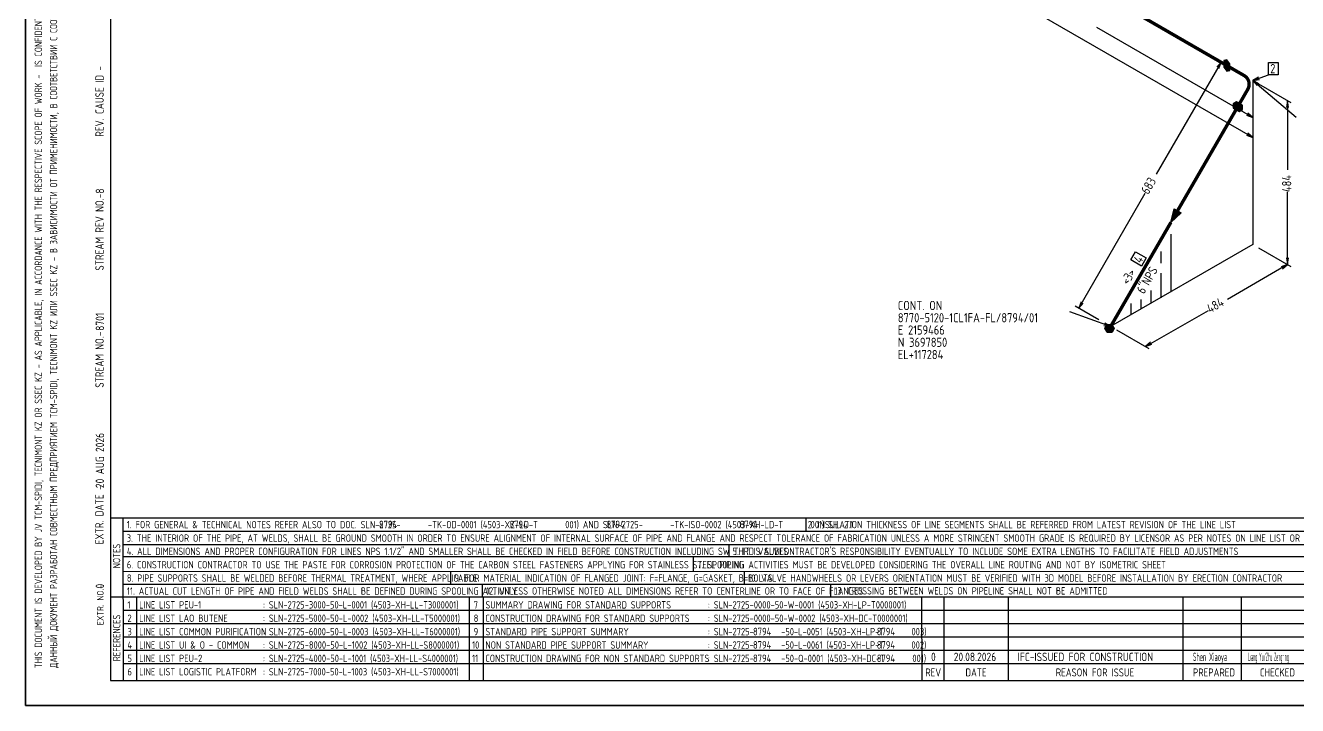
# Model space of a CAD drawing. Extents: x 0 to 594, y 0 to 420.
# Drawn here: x 0 to 380.3, y 0 to 203.3 of the extents above; entities that cross this region are included whole.
import ezdxf

# ---------------------------------------------------------------- set-up
doc = ezdxf.new("R2010")
doc.units = 0
doc.header["$MEASUREMENT"] = 0
doc.linetypes.add('BORDER_2012_SLN$0$8001.Solid', pattern=[0])
for name, color, linetype, lineweight in [('BORDER_2012_SLN$0$BG_01', 7, 'BORDER_2012_SLN$0$8001.Solid', 25), ('BORDER_2012_SLN$0$BG_02', 7, 'BORDER_2012_SLN$0$8001.Solid', 25), ('BORDER_2012_SLN$0$BG_Level_1', 7, 'BORDER_2012_SLN$0$8001.Solid', 25), ('BORDER_2012_SLN$0$Level_1', 7, 'BORDER_2012_SLN$0$8001.Solid', 25), ('BORDER_2012_SLN$0$Level_18', 7, 'BORDER_2012_SLN$0$8001.Solid', 25)]:
    doc.layers.add(name, color=color, linetype=linetype, lineweight=lineweight)
doc.layers.add('GT_1', color=7, linetype='Continuous')
doc.styles.add('BORDER_2012_SLN$0$GOST type A', font='GOST type A')
doc.styles.add('HTX1', font='')
doc.styles.get('HTX1').set_extended_font_data('GOST type A')

# ---------------------------------------------------------------- blocks, each defined once
blk = doc.blocks.new('BORDER_2012_SLN')
at = {"layer": 'BORDER_2012_SLN$0$BG_Level_1', "color": 7, "lineweight": -3}
for p, q in [((402.7, 56), (25.4, 56)), ((29.11, 56), (29.22, 7.5)), ((233.25, 56), (233.24, 52)), ((402.7, 52), (29.1, 52)), ((402.7, 47.99), (29.16, 48.01)), ((210.22, 48), (210.22, 44.42)), ((402.7, 44.41), (29.17, 44.42)), ((199.61, 44.42), (199.61, 40.02)), ((402.7, 39.96), (29.15, 40.07)), ((127.1, 40.04), (127.1, 36.23)), ((214.87, 40.02), (214.87, 36.23)), ((136.5, 36.23), (136.5, 32.43)), ((240.64, 36.23), (240.64, 32.43)), ((33.22, 32.43), (33.22, 7.59)), ((132.63, 32.43), (132.63, 7.6)), ((136.8, 32.43), (136.8, 7.59))]:
    blk.add_line(p, q, dxfattribs=at)
at = {"layer": 'BORDER_2012_SLN$0$Level_1', "color": 7, "lineweight": -3}
for p, q in [((25.4, 412.5), (25.4, 7.5)), ((402.7, 36.23), (29.15, 36.23)), ((402.7, 32.43), (25.4, 32.43)), ((267.9, 32.43), (267.91, 7.5)), ((274.59, 7.5), (274.59, 32.43)), ((293.91, 7.5), (293.91, 32.43)), ((346.11, 7.5), (346.11, 32.43)), ((363.55, 7.5), (363.55, 32.43)), ((402.7, 28.43), (29.17, 28.43)), ((402.7, 24.43), (29.18, 24.43)), ((402.7, 20.43), (29.19, 20.43)), ((402.7, 16.43), (29.2, 16.43)), ((402.7, 12.43), (29.2, 12.43)), ((25.4, 7.5), (588.6, 7.5))]:
    blk.add_line(p, q, dxfattribs=at)
at = {"layer": 'BORDER_2012_SLN$0$Level_18', "color": 7, "lineweight": -3, "flags": 128}
blk.add_lwpolyline([(0, 0), (0, 420), (594, 420), (594, 0)], close=True, dxfattribs=at)
at = {"color": 7, "char_height": 2.2, "attachment_point": 1, "style": 'BORDER_2012_SLN$0$GOST type A'}
for s, insert in [('{\\l\\fGOST type A|b0|i0;\\T1;1}', (30.5, 31.2)), ('{\\l\\fGOST type A|b0|i0;\\T1;: SLN-2725-3000-50-L-0001 (4503-XH-LL-T3000001)}', (71, 31.2)), ('{\\l\\fGOST type A|b0|i0;\\T1;7}', (134, 31.2)), ('{\\l\\fGOST type A|b0|i0;\\T1;SUMMARY DRAWING FOR STANDARD SUPPORTS}', (137.5, 31.2)), ('{\\l\\fGOST type A|b0|i0;\\T1;: SLN-2725-0000-50-W-0001 (4503-XH-LP-T0000001)}', (204, 31.2)), ('{\\l\\fGOST type A|b0|i0;\\T1;2}', (30.5, 27.2)), ('{\\l\\fGOST type A|b0|i0;\\T1;LINE LIST LAO BUTENE}', (34, 27.2)), ('{\\l\\fGOST type A|b0|i0;\\T1;: SLN-2725-5000-50-L-0002 (4503-XH-LL-T5000001)}', (71, 27.2)), ('{\\l\\fGOST type A|b0|i0;\\T1;8}', (134, 27.2)), ('{\\l\\fGOST type A|b0|i0;\\T1;CONSTRUCTION DRAWING FOR STANDARD SUPPORTS}', (137.5, 27.2)), ('{\\l\\fGOST type A|b0|i0;\\T1;: SLN-2725-0000-50-W-0002 (4503-XH-DC-T0000001)}', (204, 27.2)), ('{\\l\\fGOST type A|b0|i0;\\T1;3}', (30.5, 23.2)), ('{\\l\\fGOST type A|b0|i0;\\T1;LINE LIST COMMON PURIFICATION}', (34, 23.2)), ('{\\l\\fGOST type A|b0|i0;\\T1;: SLN-2725-6000-50-L-0003 (4503-XH-LL-T6000001)}', (71, 23.2)), ('{\\l\\fGOST type A|b0|i0;\\T1;9}', (134, 23.2)), ('{\\C256;STANDARD PIPE SUPPORT SUMMARY}', (137.5, 23.2)), ('{\\fGOST type A|b0|i0|c0|p34;: SLN-2725-       -50-L-0051 (4503-XH-LP-T       003)}', (204, 23.2)), ('{\\l\\fGOST type A|b0|i0;\\T1;4}', (30.5, 19.2)), ('{\\l\\fGOST type A|b0|i0;\\T1;LINE LIST UI & O - COMMON}', (34, 19.2)), ('{\\l\\fGOST type A|b0|i0;\\T1;: SLN-2725-8000-50-L-1002 (4503-XH-LL-S8000001)}', (71, 19.2)), ('{\\l\\fGOST type A|b0|i0;\\T1;10}', (133.5, 19.2)), ('{\\l\\fGOST type A|b0|i0;\\T1;NON STANDARD PIPE SUPPORT SUMMARY}', (137.5, 19.2)), ('{\\fGOST type A|b0|i0|c0|p34;: SLN-2725-       -50-L-0061 (4503-XH-LP-T       002)}', (204, 19.2)), ('{\\l\\fGOST type A|b0|i0;\\T1;: SLN-2725-4000-50-L-1001 (4503-XH-LL-S4000001)}', (71, 15.2)), ('{\\fGOST type A|b0|i0|c0|p34;: SLN-2725-       -50-Q-0001 (4503-XH-DC-T       001)}', (204, 15.2)), ('{\\l\\fGOST type A|b0|i0;\\T1;5}', (30.5, 15.2)), ('{\\l\\fGOST type A|b0|i0;\\T1;LINE LIST PEU-2}', (34, 15.2)), ('{\\l\\fGOST type A|b0|i0;\\T1;: SLN-2725-7000-50-L-1003 (4503-XH-LL-S7000001)}', (71, 11.2)), ('{\\l\\fGOST type A|b0|i0;\\T1;11}', (133.5, 15.2)), ('{\\C256;CONSTRUCTION DRAWING FOR NON STANDARD SUPPORTS}', (137.5, 15.2)), ('{\\l\\fGOST type A|b0|i0;\\T1;6}', (30.5, 11.2)), ('{\\l\\fGOST type A|b0|i0;\\T1;LINE LIST LOGISTIC PLATFORM}', (34, 11.2))]:
    blk.add_mtext(s, dxfattribs=dict(at, insert=insert))
at = {"layer": 'BORDER_2012_SLN$0$BG_01', "color": 7, "attachment_point": 1, "rotation": 90, "style": 'BORDER_2012_SLN$0$GOST type A'}
for s, insert, char_height in [('{\\fGOST type A|b0|i0|c134|p34;\\W1.01;ДАННЫЙ ДОКУМЕНТ РАЗРАБОТАН СОВМЕСТНЫМ ПРЕДПРИЯТИЕМ \\fGOST type A|b0|i0|c0|p34;TCM-SPIDI, TECNIMONT KZ \\fGOST type A|b0|i0|c134|p34;ИЛИ \\fGOST type A|b0|i0|c0|p34;SSEC KZ - \\fGOST type A|b0|i0|c134|p34;В ЗАВИСИМОСТИ ОТ ПРИМЕНИМОСТИ\\fGOST type A|b0|i0|c0|p34;, \\fGOST type A|b0|i0|c134|p34;В СООТВЕТСТВИИ С СООТВЕТСТВУЮЩЕЙ ОБЛАСТЬЮ РАБОТ\\fGOST type A|b0|i0|c0|p34;. \\fGOST type A|b0|i0|c134|p34;ЯВЛЯЕТСЯ КОНФИДЕНЦИАЛЬНЫМ И НЕ МОЖЕТ БЫТЬ ИСПОЛЬЗОВАН ДРУГИМИ ЛИЦАМИ ДЛЯ КАКИХ\\fGOST type A|b0|i0|c0|p34;-\\fGOST type A|b0|i0|c134|p34;ЛИБО ЦЕЛЕЙ\\fGOST type A|b0|i0|c0|p34;, \\fGOST type A|b0|i0|c134|p34;КРОМЕ ПРОЕКТА \\fGOST type A|b0|i0|c0|p34;SILLENO.}', (7.3, 11.21), 2.2), ('{\\l\\fGOST type A|b0|i0;\\T1;EXTR. DATE -}', (20.86, 48.18), 2.5), ('{\\l\\fGOST type A|b0|i0;\\T1;EXTR. NO.-}', (21.36, 24.02), 2)]:
    blk.add_mtext(s, dxfattribs=dict(at, insert=insert, char_height=char_height))
at = {"layer": 'BORDER_2012_SLN$0$BG_01', "color": 7, "insert": (2.76, 11.2), "char_height": 2.2, "attachment_point": 1, "rotation": 90, "line_spacing_factor": 1.090909, "style": 'BORDER_2012_SLN$0$GOST type A'}
blk.add_mtext('{\\fGOST type A|b0|i0|c0|p34;\\W1.01;THIS DOCUMENT IS DEVELOPED BY JV TCM-SPIDI, TECNIMONT KZ OR SSEC KZ - AS APPLICABLE, IN ACCORDANCE WITH THE RESPECTIVE SCOPE OF WORK -  IS CONFIDENTIAL AND CANNOT BE USED BY OTHERS FOR ANY PURPOSE OTHER THAN THE SILLENO PROJECT}', dxfattribs=at)
at = {"layer": 'BORDER_2012_SLN$0$BG_02', "color": 7, "char_height": 2.5, "attachment_point": 1, "rotation": 90, "style": 'BORDER_2012_SLN$0$GOST type A'}
for s, insert in [('{\\l\\fGOST type A|b0|i0;\\T1;REV. CAUSE ID - }', (20.9, 170)), ('{\\l\\fGOST type A|b0|i0;\\T1;STREAM REV NO.-}', (20.9, 130)), ('{\\l\\fGOST type A|b0|i0;\\T1;STREAM NO.-}', (20.9, 95))]:
    blk.add_mtext(s, dxfattribs=dict(at, insert=insert))
at = {"layer": 'BORDER_2012_SLN$0$BG_Level_1', "color": 7, "attachment_point": 1, "style": 'BORDER_2012_SLN$0$GOST type A'}
for s, insert, char_height in [('{\\fGOST type A|b0|i0|c0|p34;\\C256; 1. FOR GENERAL & TECHNICAL NOTES REFER ALSO TO DOC. SLN-2725-       -TK-OD-0001 (4503-XZ-LD-T       001) AND SLN-2725-       -TK-ISO-0002 (4503-XH-LD-T       001) SH. 2.1}', (29.11, 55.19), 2.2), ('{\\fGOST type A|b0|i0|c0|p34;\\C256;2. INSULATION THICKNESS OF LINE SEGMENTS SHALL BE REFERRED FROM LATEST REVISION OF THE LINE LIST}', (233.84, 55.19), 2.2), ('{\\fGOST type A|b0|i0|c0|p34;\\C256; 3. THE INTERIOR OF THE PIPE, AT WELDS, SHALL BE GROUND SMOOTH IN ORDER TO ENSURE ALIGNMENT OF INTERNAL SURFACE OF PIPE AND FLANGE AND RESPECT TOLERANCE OF FABRICATION UNLESS A MORE STRINGENT SMOOTH GRADE IS REQUIRED BY LICENSOR AS PER NOTES ON LINE LIST OR ISOMETRIC}', (29.12, 51.15), 2.2), ('{\\fGOST type A|b0|i0|c0|p34;\\C256; 4. ALL DIMENSIONS AND PROPER CONFIGURATION FOR LINES NPS 1.1/2" AND SMALLER SHALL BE CHECKED IN FIELD BEFORE CONSTRUCTION INCLUDING SW THRD VALVES}', (29.13, 47.2), 2.2), ("{\\C256; 5. IT IS SUBCONTRACTOR'S RESPONSIBILITY EVENTUALLY TO INCLUDE SOME EXTRA LENGTHS TO FACILITATE FIELD ADJUSTMENTS}", (210.22, 47.2), 2.2), ('{\\C256; 6. CONSTRUCTION CONTRACTOR TO USE THE PASTE FOR CORROSION PROTECTION OF THE CARBON STEEL FASTENERS APPLYING FOR STAINLESS STEEL PIPING}', (29.14, 43.2), 2.2), ('{\\C256; 7. SPOOLING ACTIVITIES MUST BE DEVELOPED CONSIDERING THE OVERALL LINE ROUTING AND NOT BY ISOMETRIC SHEET}', (199.61, 43.2), 2.2), ('{\\C256; 8. PIPE SUPPORTS SHALL BE WELDED BEFORE THERMAL TREATMENT, WHERE APPLICABLE}', (29.15, 39.2), 2.2), ('{\\C256; 9. FOR MATERIAL INDICATION OF FLANGED JOINT: F=FLANGE, G=GASKET, B=BOLTS}', (127.1, 39.2), 2.2), ('{\\C256; 10. VALVE HANDWHEELS OR LEVERS ORIENTATION MUST BE VERIFIED WITH 3D MODEL BEFORE INSTALLATION BY ERECTION CONTRACTOR}', (214.87, 39.2), 2.2), ('{\\C256; 11. ACTUAL CUT LENGTH OF PIPE AND FIELD WELDS SHALL BE DEFINED DURING SPOOLING ACTIVITY}', (29.16, 35.32), 2.2), ('{\\C256; 12. UNLESS OTHERWISE NOTED ALL DIMENSIONS REFER TO CENTERLINE OR TO FACE OF FLANGES}', (136.5, 35.35), 2.2), ('{\\C256; 13. CROSSING BETWEEN WELDS ON PIPELINE SHALL NOT BE ADMITTED}', (240.64, 35.38), 2.2), ('{\\l\\fGOST type A|b0|i0;\\T1;LINE LIST PEU-1}', (34, 31.2), 2.2), ('{\\l\\fGOST type A|b0|i0;\\T1;REV}', (269, 11.1), 2.4), ('{\\l\\fGOST type A|b0|i0;\\T1;DATE}', (281, 11.1), 2.4), ('{\\l\\fGOST type A|b0|i0;\\T1;REASON FOR ISSUE}', (308, 11.1), 2.4), ('{\\l\\fGOST type A|b0|i0;\\T1;PREPARED}', (349, 11.1), 2.4), ('{\\l\\fGOST type A|b0|i0;\\T1;CHECKED}', (369, 11.1), 2.4)]:
    blk.add_mtext(s, dxfattribs=dict(at, insert=insert, char_height=char_height))
at = {"layer": 'BORDER_2012_SLN$0$BG_Level_1', "color": 7, "char_height": 2.2, "attachment_point": 1, "rotation": 90, "style": 'BORDER_2012_SLN$0$GOST type A'}
for s, insert in [('{\\l\\fGOST type A|b0|i0;\\T1;NOTES}', (26.15, 40.99)), ('{\\l\\fGOST type A|b0|i0;\\T1;REFERENCES}', (26.15, 13.23))]:
    blk.add_mtext(s, dxfattribs=dict(at, insert=insert))

msp = doc.modelspace()

# ---------------------------------------------------------------- linework, layer by layer
at = {"layer": 'GT_1', "flags": 128}
for points in [[(0, 0), (594, 0), (594, 420), (0, 420), (0, 0)], [(366.9, 169.8), (234.4, 246.2)], [(366.9, 175.8), (320.3, 202.7)], [(357.4, 192.3), (338, 158.8)], [(356.7, 190.4), (357.4, 192.3), (356.1, 190.8)], [(363.4, 188.8), (356.3, 192.9)], [(360, 191.8), (359.1, 193), (358.2, 192.8), (358.2, 190.8), (359.1, 189.6), (360, 189.8), (360, 191.8)], [(358.2, 192.8), (359.25, 192.8)], [(358.2, 192.6), (359.4, 192.6)], [(358.2, 192.4), (359.55, 192.4)], [(358.2, 192.2), (359.7, 192.2)], [(358.2, 192), (359.85, 192)], [(358.2, 191.8), (360, 191.8)], [(358.2, 191.6), (360, 191.6)], [(358.2, 191.4), (360, 191.4)], [(358.2, 191.2), (360, 191.2)], [(358.2, 191), (360, 191)], [(358.2, 190.8), (360, 190.8)], [(358.35, 190.6), (360, 190.6)], [(358.5, 190.4), (360, 190.4)], [(358.65, 190.2), (360, 190.2)], [(371.6, 192.2), (374.5, 192.2), (374.5, 188.5), (371.6, 188.5), (371.6, 192.2)], [(358.8, 190), (360, 190)], [(358.95, 189.8), (360, 189.8)], [(366.9, 186.8), (371.6, 188.5)], [(368.6, 187.8), (366.9, 186.8), (368.9, 187.1)], [(368.6, 185.8), (366.9, 186.8), (368.2, 185.3)], [(366.9, 186.8), (379.9, 175.9)], [(366.9, 186.8), (366.9, 137.8)], [(366.9, 182.8), (366.9, 174.6)], [(366.9, 182.8), (366.9, 168.6)], [(368.6, 185.8), (378.3, 180.2)], [(362.8, 177.6), (363.8, 178.2), (363.8, 179.4), (362, 180.4), (361, 179.8), (361, 178.6), (362.8, 177.6)], [(361, 179.8), (363.08, 179.8)], [(361, 179.6), (363.44, 179.6)], [(361, 179.4), (363.8, 179.4)], [(361, 179.2), (363.8, 179.2)], [(361, 179), (363.8, 179)], [(361, 178.8), (363.8, 178.8)], [(361.333, 180), (362.72, 180)], [(361.667, 180.2), (362.36, 180.2)], [(377.6, 178.8), (377.3, 180.8), (377, 178.8)], [(377.3, 180.8), (377.3, 160.1)], [(361, 178.6), (363.8, 178.6)], [(361.36, 178.4), (363.8, 178.4)], [(361.72, 178.2), (363.8, 178.2)], [(362.08, 178), (363.467, 178)], [(362.44, 177.8), (363.133, 177.8)], [(365, 176.5), (366.9, 175.8), (365.4, 177.1)], [(365, 170.5), (366.9, 169.8), (365.4, 171.1)], [(314.9, 118.8), (334.7, 153.1)], [(377.3, 131.8), (377.3, 153.5)], [(344.4, 147.9), (345.5, 147.3), (342.4, 144.4), (343.4, 148.5), (345.4, 147.3), (342.6, 144.8), (343.5, 148.4), (345.2, 147.4), (342.8, 145.1), (343.6, 148.3), (345.1, 147.5), (343, 145.5), (343.8, 148.3), (345, 147.6), (343.2, 145.8), (343.9, 148.2), (344.8, 147.7), (343.4, 146.1), (344.1, 148.1), (344.7, 147.7), (343.6, 146.4), (344.2, 148), (344.5, 147.8), (343.8, 146.8), (344.3, 147.9), (344.4, 147.9), (342.4, 144.4)], [(342.4, 140.9), (342.4, 123.7)], [(366.9, 137.8), (324.4, 113.3)], [(330.4, 133.2), (331.8, 135.6), (335, 133.8), (333.6, 131.3), (330.4, 133.2)], [(339.4, 135.7), (339.4, 132.2)], [(368.6, 136.8), (378.3, 131.2)], [(368.6, 136.8), (378.3, 131.2)], [(377, 133.8), (377.3, 131.8), (377.6, 133.8)], [(377.3, 131.8), (359.3, 121.4)], [(375.8, 130.5), (377.3, 131.8), (375.4, 131.1)], [(339.4, 129.2), (339.4, 121.9)], [(336.4, 124.1), (336.4, 120.2)], [(320.9, 115.3), (313.8, 119.4)], [(315.6, 120.7), (314.9, 118.8), (316.2, 120.3)], [(330.4, 120.2), (330.4, 116.8)], [(333.4, 121.4), (333.4, 118.5)], [(334.8, 107.3), (353.6, 118.1)], [(324.4, 113.3), (312.2, 117.7)], [(322.4, 113.6), (324.4, 113.3), (322.7, 114.3)], [(325.5, 112.7), (324.9, 111.6), (323.4, 111.6), (322.7, 112.8), (323.3, 113.9), (324.7, 113.9), (325.5, 112.7)], [(322.7, 112.8), (325.433, 112.8)], [(322.809, 113), (325.3, 113)], [(322.817, 112.6), (325.445, 112.6)], [(322.918, 113.2), (325.167, 113.2)], [(322.933, 112.4), (325.336, 112.4)], [(323.027, 113.4), (325.033, 113.4)], [(323.05, 112.2), (325.227, 112.2)], [(323.136, 113.6), (324.9, 113.6)], [(323.167, 112), (325.118, 112)], [(323.245, 113.8), (324.767, 113.8)], [(323.283, 111.8), (325.009, 111.8)], [(323.4, 111.6), (324.9, 111.6)], [(326.1, 112.3), (335.8, 106.7)], [(336.3, 108.6), (334.8, 107.3), (336.7, 108)]]:
    msp.add_lwpolyline(points, dxfattribs=at)
at = {"layer": 'GT_1', "const_width": 1, "flags": 128}
for points in [[(269, 243.3), (359.1, 191.3)], [(359.1, 191.3), (364.3, 188.3)], [(365.4, 184.2), (362.4, 179)], [(362.4, 179), (344.4, 147.9)], [(342.4, 144.4), (324.4, 113.3)]]:
    msp.add_lwpolyline(points, dxfattribs=at)
msp.add_lwpolyline([(364.3, 188.3, -0.414035), (365.4, 184.2)], format="xyb", dxfattribs=at)

# ---------------------------------------------------------------- block references
at = {"linetype": 'Continuous'}
msp.add_blockref('BORDER_2012_SLN', (0, 0), dxfattribs=at)

# ---------------------------------------------------------------- texts
at = {"layer": 'GT_1', "style": 'HTX1'}
for s, height, width, p in [('2', 2.75, 1.02, (372.1, 189)), ('CONT. ON', 2.75, 1.02, (260.786, 118.2)), ('8770-5120-1CL1FA-FL/8794/01', 2.75, 1.02, (260.786, 114.533)), ('E 2159466', 2.75, 1.02, (260.786, 110.867)), ('N 3697850', 2.75, 1.02, (260.786, 107.2)), ('EL+117284', 2.75, 1.02, (260.786, 103.533)), ('8794', 2.25, 1.02, (105.7, 53)), ('8794', 2.25, 1.02, (144.7, 53)), ('8794', 2.25, 1.02, (173.7, 53)), ('8794', 2.25, 1.02, (213.5, 53)), ('8794', 2.25, 1.02, (217.5, 21)), ('8794', 2.25, 1.02, (254.5, 21)), ('8794', 2.25, 1.02, (217.5, 17)), ('8794', 2.25, 1.02, (254.5, 17)), ('8794', 2.25, 1.02, (217.5, 13)), ('8794', 2.25, 1.02, (254.5, 13)), ('0', 2.5, 1.02, (270.7, 13.3)), ('0', 2.5, 1.02, (270.7, 13.3)), ('0', 2.5, 1.02, (270.7, 13.3)), ('0', 2.5, 1.02, (270.7, 13.3)), ('0', 2.5, 1.02, (270.7, 13.3)), ('0', 2.5, 1.02, (270.7, 13.3)), ('0', 2.5, 1.02, (270.7, 13.3)), ('0', 2.5, 1.02, (270.7, 13.3)), ('0', 2.5, 1.02, (270.7, 13.3)), ('0', 2.5, 1.02, (270.7, 13.3)), ('0', 2.5, 1.02, (270.7, 13.3)), ('0', 2.5, 1.02, (270.7, 13.3)), ('0', 2.5, 1.02, (270.7, 13.3)), ('20.08.2026', 2.5, 1.02, (277.5, 13.3)), ('20.08.2026', 2.5, 1.02, (277.5, 13.3)), ('20.08.2026', 2.5, 1.02, (277.5, 13.3)), ('20.08.2026', 2.5, 1.02, (277.5, 13.3)), ('20.08.2026', 2.5, 1.02, (277.5, 13.3)), ('20.08.2026', 2.5, 1.02, (277.5, 13.3)), ('20.08.2026', 2.5, 1.02, (277.5, 13.3)), ('20.08.2026', 2.5, 1.02, (277.5, 13.3)), ('20.08.2026', 2.5, 1.02, (277.5, 13.3)), ('20.08.2026', 2.5, 1.02, (277.5, 13.3)), ('20.08.2026', 2.5, 1.02, (277.5, 13.3)), ('20.08.2026', 2.5, 1.02, (277.5, 13.3)), ('20.08.2026', 2.5, 1.02, (277.5, 13.3)), ('IFC-ISSUED FOR CONSTRUCTION', 2.5, 1.02, (296.6, 13.3)), ('IFC-ISSUED FOR CONSTRUCTION', 2.5, 1.02, (296.6, 13.3)), ('IFC-ISSUED FOR CONSTRUCTION', 2.5, 1.02, (296.6, 13.3)), ('IFC-ISSUED FOR CONSTRUCTION', 2.5, 1.02, (296.6, 13.3)), ('IFC-ISSUED FOR CONSTRUCTION', 2.5, 1.02, (296.6, 13.3)), ('IFC-ISSUED FOR CONSTRUCTION', 2.5, 1.02, (296.6, 13.3)), ('IFC-ISSUED FOR CONSTRUCTION', 2.5, 1.02, (296.6, 13.3)), ('IFC-ISSUED FOR CONSTRUCTION', 2.5, 1.02, (296.6, 13.3)), ('IFC-ISSUED FOR CONSTRUCTION', 2.5, 1.02, (296.6, 13.3)), ('IFC-ISSUED FOR CONSTRUCTION', 2.5, 1.02, (296.6, 13.3)), ('IFC-ISSUED FOR CONSTRUCTION', 2.5, 1.02, (296.6, 13.3)), ('IFC-ISSUED FOR CONSTRUCTION', 2.5, 1.02, (296.6, 13.3)), ('IFC-ISSUED FOR CONSTRUCTION', 2.5, 1.02, (296.6, 13.3)), ('Shen Xiaoya', 2.5, 0.55, (349, 13.3)), ('Shen Xiaoya', 2.5, 0.55, (349, 13.3)), ('Shen Xiaoya', 2.5, 0.55, (349, 13.3)), ('Shen Xiaoya', 2.5, 0.55, (349, 13.3)), ('Shen Xiaoya', 2.5, 0.55, (349, 13.3)), ('Shen Xiaoya', 2.5, 0.55, (349, 13.3)), ('Shen Xiaoya', 2.5, 0.55, (349, 13.3)), ('Shen Xiaoya', 2.5, 0.55, (349, 13.3)), ('Shen Xiaoya', 2.5, 0.55, (349, 13.3)), ('Shen Xiaoya', 2.5, 0.55, (349, 13.3)), ('Shen Xiaoya', 2.5, 0.55, (349, 13.3)), ('Shen Xiaoya', 2.5, 0.55, (349, 13.3)), ('Shen Xiaoya', 2.5, 0.55, (349, 13.3)), ('Liang Yu/Zhu Zengting', 2.5, 0.35, (365.5, 13.3)), ('Liang Yu/Zhu Zengting', 2.5, 0.35, (365.5, 13.3)), ('Liang Yu/Zhu Zengting', 2.5, 0.35, (365.5, 13.3)), ('Liang Yu/Zhu Zengting', 2.5, 0.35, (365.5, 13.3)), ('Liang Yu/Zhu Zengting', 2.5, 0.35, (365.5, 13.3)), ('Liang Yu/Zhu Zengting', 2.5, 0.35, (365.5, 13.3)), ('Liang Yu/Zhu Zengting', 2.5, 0.35, (365.5, 13.3)), ('Liang Yu/Zhu Zengting', 2.5, 0.35, (365.5, 13.3)), ('Liang Yu/Zhu Zengting', 2.5, 0.35, (365.5, 13.3)), ('Liang Yu/Zhu Zengting', 2.5, 0.35, (365.5, 13.3)), ('Liang Yu/Zhu Zengting', 2.5, 0.35, (365.5, 13.3)), ('Liang Yu/Zhu Zengting', 2.5, 0.35, (365.5, 13.3)), ('Liang Yu/Zhu Zengting', 2.5, 0.35, (365.5, 13.3))]:
    msp.add_text(s, height=height, dxfattribs=dict(at, width=width)).set_placement(p)
at = {"layer": 'GT_1', "style": 'HTX1', "width": 1.02}
for s, height, rotation, p in [('683', 2.75, 60, (335.662, 152.55)), ('484', 2.75, 90, (378.392, 153.471)), ('8', 2.5, 90, (23.5, 153)), ('4', 2.75, 60, (333.441, 131.97)), ('<3>', 2.75, 60, (329.701, 125.492)), ('6"NPS', 2.75, 60, (334.358, 122.803)), ('484', 2.75, 30, (354.143, 117.183)), ('8701', 2.5, 90, (23.5, 112)), ('20 AUG 2026', 2.5, 90, (23.5, 65)), ('0', 2.5, 90, (23.5, 35))]:
    msp.add_text(s, height=height, rotation=rotation, dxfattribs=at).set_placement(p)

doc.saveas('drawing.dxf')
